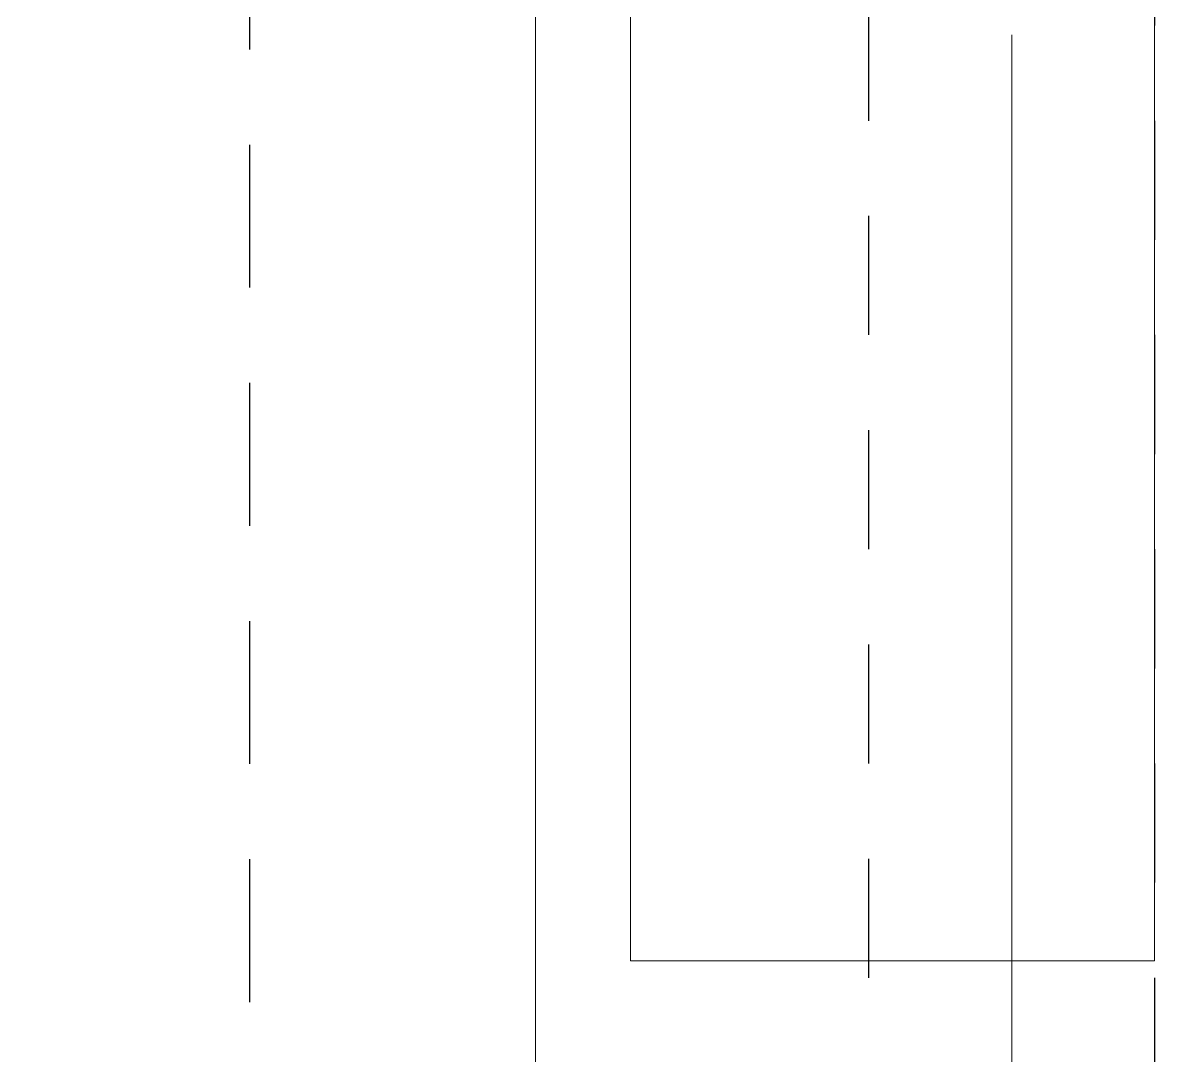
# Model space of a CAD drawing. Header units: metres. Extents: x -22 to 564, y 0 to 143.
# Drawn here: x 111.521 to 112.73, y 37.593 to 38.678 of the extents above; entities that cross this region are included whole.
import ezdxf
from ezdxf.enums import TextEntityAlignment as Align

# ---------------------------------------------------------------- set-up
doc = ezdxf.new("R2010")
doc.units = ezdxf.units.M
for name, pattern in [('EJES630', [6.3, 5.5, -0.4, 0, -0.4]), ('XREF 1N NEURO-ONCOLOGIA$0$HIDDE150', [0.24, 0.15, -0.09]), ('XREF 1N NEURO-ONCOLOGIA$0$HIDDEN2', [0.1875, 0.125, -0.0625])]:
    doc.linetypes.add(name, pattern=pattern)
doc.layers.add('EJES', color=11, linetype='EJES630', lineweight=0)
doc.layers.add('XREF 1N NEURO-ONCOLOGIA$0$MUROS DE TABLAROCA', color=150, linetype='Continuous', lineweight=13)
for name, color, linetype in [('XREF 1N NEURO-ONCOLOGIA$0$CONTRAVENTEOS', 6, 'XREF 1N NEURO-ONCOLOGIA$0$HIDDEN2'), ('XREF 1N NEURO-ONCOLOGIA$0$PLAFONES', 20, 'XREF 1N NEURO-ONCOLOGIA$0$HIDDE150'), ('XREF 1N NEURO-ONCOLOGIA$0$TEX-MOB', 4, 'Continuous')]:
    doc.layers.add(name, color=color, linetype=linetype)
doc.styles.add('XREF 1N NEURO-ONCOLOGIA$0$HANDLET', font='romans.shx')

# ---------------------------------------------------------------- blocks, each defined once
blk = doc.blocks.new('XREF 1N NEURO-ONCOLOGIA')
at = {"layer": 'XREF 1N NEURO-ONCOLOGIA$0$CONTRAVENTEOS', "color": 3, "elevation": 0}
blk.add_lwpolyline([(1.0739, 32.0076), (6.9239, 32.0076), (6.9239, 31.7076), (1.0739, 31.7076)], close=True, dxfattribs=at)
at = {"layer": 'XREF 1N NEURO-ONCOLOGIA$0$MUROS DE TABLAROCA'}
for p, q in [((3.8119, 32.3576), (6.9239, 32.3576)), ((4.2419, 32.2576), (6.9239, 32.2576)), ((4.2419, 31.7076), (4.2419, 32.2576)), ((6.9239, 31.7076), (4.2419, 31.7076))]:
    blk.add_line(p, q, dxfattribs=at)
at = {"layer": 'XREF 1N NEURO-ONCOLOGIA$0$PLAFONES'}
blk.add_lwpolyline([(1.4486, 34.2658), (1.4486, 32.6576), (8.2239, 32.6576), (8.2239, 29.8208), (9.5773, 29.8208), (9.5773, 31.8176), (9.5773, 34.9576), (12.9548, 34.9576), (12.9548, 36.1576), (9.5739, 36.1576), (9.5739, 37.3516), (8.2239, 37.3516), (8.2239, 34.2658)], close=True, dxfattribs=at)
at = {"layer": 'XREF 1N NEURO-ONCOLOGIA$0$TEX-MOB', "style": 'XREF 1N NEURO-ONCOLOGIA$0$HANDLET'}
for p in [(1.7, 4.5847, 0), (1.7073, 2.0138, 0)]:
    blk.add_attdef('234', text='', height=0.075, rotation=180, dxfattribs=at).set_placement(p, align=Align.MIDDLE_CENTER)

msp = doc.modelspace()

# ---------------------------------------------------------------- block references
at = {"rotation": 90}
msp.add_blockref('XREF 1N NEURO-ONCOLOGIA', (144.4169, 33.4511), dxfattribs=at)

# ---------------------------------------------------------------- next in the draw order: linework, layer by layer
at = {"layer": 'EJES'}
msp.add_line((112.5597, 33.165), (112.5596, 58.55), dxfattribs=at)

doc.saveas('drawing.dxf')
